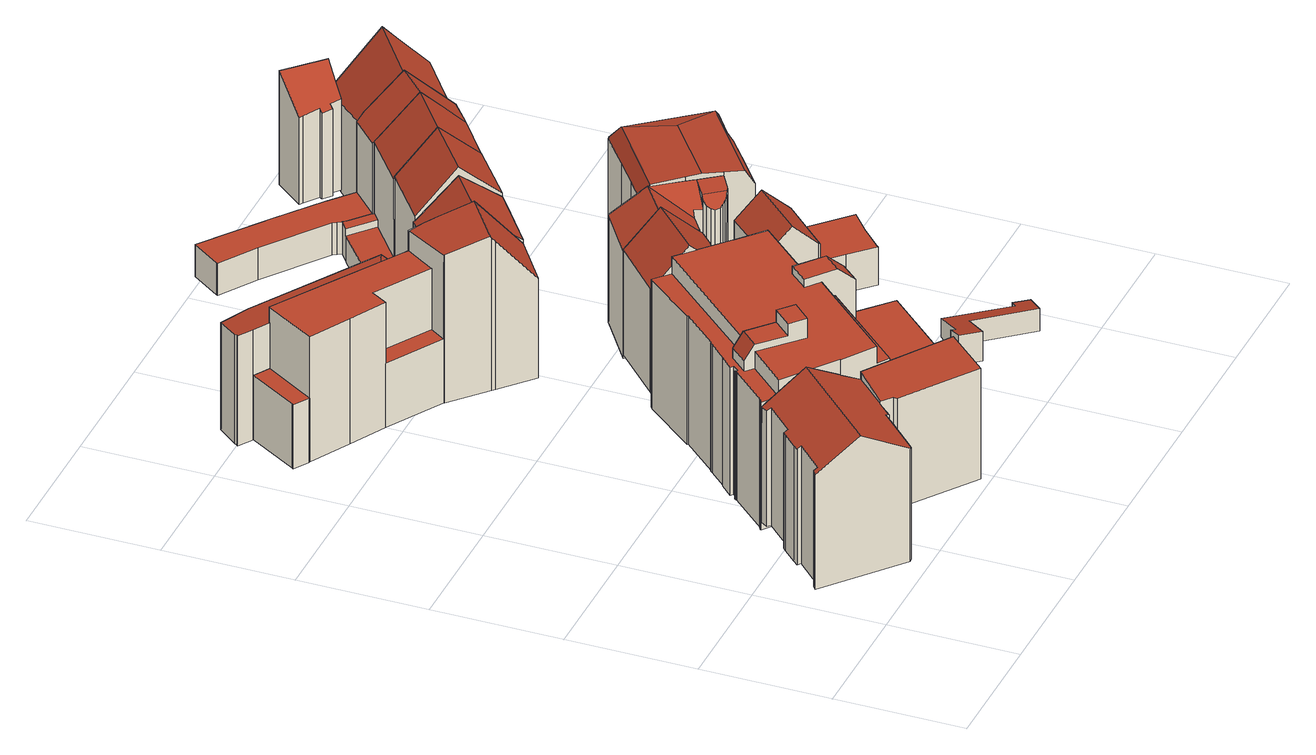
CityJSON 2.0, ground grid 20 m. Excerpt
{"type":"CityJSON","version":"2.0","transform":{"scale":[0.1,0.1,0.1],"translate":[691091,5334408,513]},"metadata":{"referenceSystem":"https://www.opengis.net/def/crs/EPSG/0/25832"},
"CityObjects":{
"building1":{"type":"Building","attributes":{"Gemeindeschluessel":"09162000","HoeheDach":"538.430","HoeheGrund":"515.191","Methode":"2000","NiedrigsteTraufeDesGebaeudes":"533.270","Geometrietyp2DReferenz":"3000","function":"31001_9998","roofType":"3100","measuredHeight":23.24,"storeysAboveGround":5},"geometry":[{"type":"MultiSurface","lod":"2","boundaries":[[[0,1,2,3]],[[4,5,6,7,8,9,10,11,12,13,14,15,16,17]],[[18,19,20,21,22,23]],[[24,16,15,25]],[[26,12,11,27]],[[28,29,30,31,32,33]],[[34,13,12,26]],[[35,36,37,4,17]],[[3,2,38,39]],[[40,8,7,41]],[[42,9,8,40]],[[32,31,22,21]],[[28,33,43,44]],[[45,46,6,5,47]],[[48,23,22,31,30,49]],[[39,38,37,36]],[[35,17,16,24]],[[44,43,1,0]],[[50,14,13,34]],[[51,10,9,42]],[[27,11,10,51]],[[41,7,6,46]],[[48,52,18,23]],[[53,49,30,29]],[[49,53,52,48]],[[52,53,29,28,44,0,3,39,36,35,24,25,50,34,26,27,51,42,40,41,46,45,19,18]],[[25,15,14,50]],[[37,38,2,1,43,33,32,21,20,47,5,4]],[[45,47,20,19]]],"semantics":{"surfaces":[{"type":"WallSurface"},{"type":"RoofSurface"},{"type":"GroundSurface"}],"values":[0,1,0,0,0,0,0,0,0,0,0,0,0,0,1,0,0,0,0,0,0,0,0,0,0,2,0,1,0]}}]},
"building2":{"type":"Building","attributes":{"Gemeindeschluessel":"09162000","HoeheDach":"542.850","HoeheGrund":"517.331","Methode":"2000","NiedrigsteTraufeDesGebaeudes":"527.920","Geometrietyp2DReferenz":"3000","function":"31001_2000","roofType":"1000","measuredHeight":25.52,"storeysAboveGround":6},"geometry":[{"type":"MultiSurface","lod":"2","boundaries":[[[54,55,56,57]],[[58,59,60,61]],[[62,63,64,65]],[[57,56,66,59,58]],[[67,66,56,68,69,70]],[[71,72,73,68,56,55,74,75,76,77]],[[78,79,80,81]],[[82,70,83,84]],[[85,86,87,88]],[[89,71,77,90,91]],[[92,93,94,95]],[[70,69,96,83]],[[69,68,73,96]],[[97,82,84,89,91,62,65,98,78,81,99,100,54,57,58,61,101,85,88,102,92,95,103]],[[90,77,76,80]],[[65,64,104,98]],[[98,104,79,78]],[[81,80,76,75,99]],[[63,90,80,79,104,64]],[[67,105,106,107,108,60,59,66]],[[88,87,109,102]],[[96,73,72,83]],[[85,101,108,107,86]],[[61,60,108,101]],[[95,94,110,103]],[[102,109,93,92]],[[110,94,93,109,87,86,107,106]],[[97,103,110,106,105]],[[84,83,72,71,89]],[[97,105,67,70,82]],[[91,90,63,62]],[[99,75,74,100]],[[100,74,55,54]]],"semantics":{"surfaces":[{"type":"WallSurface"},{"type":"RoofSurface"},{"type":"GroundSurface"}],"values":[0,0,0,0,0,1,0,0,0,0,0,1,0,2,0,0,0,0,1,1,0,0,0,0,0,0,1,0,0,0,0,0,0]}}]},
"building3":{"type":"Building","attributes":{"Gemeindeschluessel":"09162000","HoeheDach":"540.990","HoeheGrund":"513.771","Methode":"2000","NiedrigsteTraufeDesGebaeudes":"517.100","Geometrietyp2DReferenz":"3000","function":"31001_9998","roofType":"1000","measuredHeight":27.22,"storeysAboveGround":6},"geometry":[{"type":"MultiSurface","lod":"2","boundaries":[[[111,112,113,114]],[[115,116,117,118]],[[119,120,121,122]],[[123,124,125,126]],[[127,128,129,130]],[[130,129,131,132,133,134,135,136,137,138]],[[139,140,128,127]],[[141,142,143,144]],[[145,146,147,148]],[[149,150,151,152]],[[153,154,155,156]],[[157,158,159,160]],[[161,162,163,164]],[[165,166,116,115]],[[114,113,167,168]],[[144,143,169,170]],[[171,172,173,174]],[[175,176,177,178]],[[179,180,136,135]],[[181,182,132,131]],[[183,184,185,186,172,171,187,188,189,190]],[[191,192,193,194]],[[138,137,195,196]],[[197,198,199,200]],[[122,121,201,202]],[[203,204,205,206]],[[197,200,207,208,209,210,201,121,120,205,204,117,116,166,147,146,167,113,112,211,212,169,143,142,177,176]],[[186,185,213,214]],[[215,216,217,218,157,160]],[[219,212,211,220]],[[148,147,166,165]],[[221,222,216,215,223,224]],[[225,226,209,208,227,228,229,193,192]],[[168,167,146,145]],[[160,159,223,215]],[[213,185,184,230,226,225,231,199,198,195,137,136,180,153,156]],[[232,133,132,182]],[[149,152,154,153,180,179,233,232,182,181,234]],[[235,217,216,222]],[[220,211,112,111]],[[236,237,238,158,157,218]],[[206,205,120,119]],[[199,231,191,194,239,240,241,207,200]],[[183,202,201,210,230,184]],[[242,187,171,174]],[[134,233,179,135]],[[129,128,140,224,223,159,158,238,163,162,243,244,125,124,189,188,245,246,234,181,131]],[[188,187,242,245]],[[155,151,150,246,245,242,174,173,214,213,156]],[[236,218,217,235]],[[118,117,204,203]],[[240,228,227,241]],[[152,151,155,154]],[[247,243,162,161]],[[248,244,243,247]],[[190,189,124,123]],[[221,139,127,130,138,196,175,178,141,144,170,219,220,111,114,168,145,148,165,115,118,203,206,119,122,202,183,190,123,126,248,247,161,164,237,236,235,222]],[[126,125,244,248]],[[221,224,140,139]],[[170,169,212,219]],[[175,196,195,198,197,176]],[[164,163,238,237]],[[173,172,186,214]],[[246,150,149,234]],[[239,194,193,229]],[[239,229,228,240]],[[209,226,230,210]],[[178,177,142,141]],[[232,233,134,133]],[[225,192,191,231]],[[207,241,227,208]]],"semantics":{"surfaces":[{"type":"WallSurface"},{"type":"RoofSurface"},{"type":"GroundSurface"}],"values":[0,0,0,0,0,0,0,0,0,1,0,0,0,0,0,0,0,0,0,0,0,1,0,0,0,0,1,0,1,0,0,0,0,0,0,1,1,0,0,0,0,0,0,0,1,1,1,0,0,0,0,1,1,0,0,0,2,0,0,0,0,0,1,0,0,1,0,0,0,0,0]}}]},
"building4":{"type":"Building","attributes":{"Gemeindeschluessel":"09162000","HoeheDach":"539.740","HoeheGrund":"517.170","Methode":"2000","NiedrigsteTraufeDesGebaeudes":"521.170","Geometrietyp2DReferenz":"3000","function":"31001_1000","roofType":"3100","measuredHeight":22.57,"storeysAboveGround":6},"geometry":[{"type":"MultiSurface","lod":"2","boundaries":[[[249,250,251,252,253,254,255,256,257,258,259,260,261,262,263,264,265,266,267,268,269,270,271,272,273,274,275]],[[266,276,277,278,267]],[[279,276,280,281]],[[257,282,283,258]],[[284,277,276,279,285,286]],[[264,287,288,280,265]],[[272,271,270,289,290,291]],[[289,292,293,278,277,284,294,295,296,290]],[[272,291,297,273]],[[255,254,298,299,300,301]],[[259,302,303,260]],[[255,301,304,256]],[[305,306,299,298]],[[263,307,287,264]],[[253,308,298,254]],[[308,253,252,309]],[[262,310,307,263]],[[273,297,311,274]],[[249,275,312,296]],[[304,282,257,256]],[[265,280,276,266]],[[249,296,295,250]],[[280,288,306,305,281]],[[274,311,312,275]],[[268,293,292,269]],[[304,301,300,288,287,307,310,313,303,302,283,282]],[[299,306,288,300]],[[251,314,309,252]],[[312,311,297,291,290,296]],[[267,278,293,268]],[[260,303,313,261]],[[269,292,289,270]],[[281,305,285,279]],[[258,283,302,259]],[[313,310,262,261]],[[308,309,314,286,285,305,298]],[[314,294,284,286]],[[250,295,294,314,251]]],"semantics":{"surfaces":[{"type":"GroundSurface"},{"type":"WallSurface"},{"type":"RoofSurface"}],"values":[0,1,2,1,1,1,1,2,1,1,1,1,1,1,1,1,1,1,1,1,1,1,1,1,1,2,2,1,2,1,1,1,1,1,1,2,1,1]}}]},
"building5":{"type":"Building","attributes":{"Gemeindeschluessel":"09162000","HoeheDach":"538.900","HoeheGrund":"516.004","Methode":"2000","NiedrigsteTraufeDesGebaeudes":"520.030","Geometrietyp2DReferenz":"3000","function":"31001_9998","roofType":"3100","measuredHeight":22.9,"storeysAboveGround":5},"geometry":[{"type":"MultiSurface","lod":"2","boundaries":[[[315,316,317,318]],[[319,320,321,317,316]],[[322,323,324,325,326,320,319,327]],[[318,317,321,328]],[[329,330,331,332]],[[333,328,321,320,326]],[[334,325,324,335]],[[329,333,326,325,334,330]],[[319,316,315,336,327]],[[337,338,336,315,318,328,333,329,332]],[[331,330,334,335]],[[337,332,331,335,324,323]],[[322,338,337,323]],[[338,322,327,336]]],"semantics":{"surfaces":[{"type":"WallSurface"},{"type":"RoofSurface"},{"type":"GroundSurface"}],"values":[0,1,1,0,0,0,0,0,0,2,1,0,0,0]}}]},
"building6":{"type":"Building","attributes":{"Gemeindeschluessel":"09162000","HoeheDach":"516.930","HoeheGrund":"513.724","Methode":"1000","NiedrigsteTraufeDesGebaeudes":"516.930","Geometrietyp2DReferenz":"3000","function":"31001_2000","roofType":"1000","measuredHeight":3.21,"storeysAboveGround":1},"geometry":[{"type":"MultiSurface","lod":"2","boundaries":[[[339,340,341,342]],[[342,343,344,339]],[[343,345,346,344]],[[344,346,340,339]],[[340,346,345,341]],[[342,341,345,343]]],"semantics":{"surfaces":[{"type":"WallSurface"},{"type":"GroundSurface"},{"type":"RoofSurface"}],"values":[0,1,0,0,2,0]}}]},
"building7":{"type":"Building","attributes":{"Gemeindeschluessel":"09162000","HoeheDach":"537.370","HoeheGrund":"514.395","Methode":"2000","NiedrigsteTraufeDesGebaeudes":"533.160","Geometrietyp2DReferenz":"3000","function":"31001_9998","roofType":"3100","measuredHeight":22.98,"storeysAboveGround":5},"geometry":[{"type":"MultiSurface","lod":"2","boundaries":[[[347,348,349,350,351,352]],[[353,354,355,356,357]],[[358,359,347,352,360,353,357]],[[352,351,361,362,363,360]],[[364,365,361,351,350]],[[366,367,355,354,363,362]],[[358,357,356,368]],[[369,348,347,359]],[[370,349,348,369]],[[358,368,367,366,365,364,370,369,359]],[[366,362,361,365]],[[363,354,353,360]],[[364,350,349,370]],[[368,356,355,367]]],"semantics":{"surfaces":[{"type":"RoofSurface"},{"type":"WallSurface"},{"type":"GroundSurface"}],"values":[0,0,1,0,1,1,1,1,1,2,1,1,1,1]}}]},
"building8":{"type":"Building","attributes":{"Gemeindeschluessel":"09162000","HoeheDach":"536.780","HoeheGrund":"515.418","Methode":"2000","NiedrigsteTraufeDesGebaeudes":"533.054","Geometrietyp2DReferenz":"3000","function":"31001_9998","roofType":"3100","measuredHeight":21.36,"storeysAboveGround":5},"geometry":[{"type":"MultiSurface","lod":"2","boundaries":[[[371,372,373,374]],[[375,376,377,378,379,380,381,382,383,384,385,371,374,386,387,388,389,390,391]],[[371,385,392,372]],[[393,394,395,396,397,398,399,400,401,402]],[[403,404,392,385,384]],[[380,393,402,381]],[[405,406,373,372,392,404]],[[407,408,409,410,411,412,413,414]],[[377,396,395,378]],[[387,412,411,388]],[[414,403,384,383,407]],[[378,395,394,379]],[[381,402,401,408,382]],[[408,401,400,409]],[[410,415,389,388,411]],[[399,416,417,415,410,400]],[[387,386,406,405,413,412]],[[389,415,417,390]],[[390,417,416,391]],[[403,414,413,405,404]],[[374,373,406,386]],[[376,397,396,377]],[[409,400,410]],[[375,391,416,399,398]],[[375,398,397,376]],[[407,383,382,408]],[[379,394,393,380]]],"semantics":{"surfaces":[{"type":"WallSurface"},{"type":"GroundSurface"},{"type":"RoofSurface"}],"values":[0,1,0,2,0,0,2,2,0,0,0,0,0,0,0,2,0,0,0,2,0,0,0,0,0,0,0]}}]},
"building9":{"type":"Building","attributes":{"Gemeindeschluessel":"09162000","HoeheDach":"541.137","HoeheGrund":"517.189","Methode":"2000","NiedrigsteTraufeDesGebaeudes":"520.497","Geometrietyp2DReferenz":"3000","function":"31001_1000","roofType":"3100","measuredHeight":23.95,"storeysAboveGround":6},"geometry":[{"type":"MultiSurface","lod":"2","boundaries":[[[418,419,420,421]],[[422,423,424,425]],[[426,427,428,429]],[[430,431,432,433]],[[420,419,434,432,431,428,427]],[[435,436,424,437]],[[434,438,439,432]],[[440,436,435,272]],[[271,272,435,437,438,434,270]],[[425,424,436,440]],[[437,424,423,439,438]],[[421,420,427,426]],[[433,432,439,423,422]],[[272,271,270,418,421,426,429,430,433,422,425,440]],[[270,434,419,418]],[[429,428,431,430]]],"semantics":{"surfaces":[{"type":"WallSurface"},{"type":"RoofSurface"},{"type":"GroundSurface"}],"values":[0,0,0,0,1,1,0,0,0,0,1,0,0,2,0,0]}}]},
"building10":{"type":"Building","attributes":{"Gemeindeschluessel":"09162000","HoeheDach":"518.863","HoeheGrund":"514.030","Methode":"2000","NiedrigsteTraufeDesGebaeudes":"516.781","Geometrietyp2DReferenz":"3000","function":"51009_1610","roofType":"2100","measuredHeight":4.83},"geometry":[{"type":"MultiSurface","lod":"2","boundaries":[[[441,442,443,444]],[[445,446,447,448]],[[449,450,451,452]],[[449,452,441,444,453,454,455,456,445,448]],[[449,448,447,450]],[[451,450,447,446,457,458,459,460,443,442]],[[453,444,443,460]],[[445,456,457,446]],[[454,459,458,455]],[[441,452,451,442]],[[455,458,457,456]],[[453,460,459,454]]],"semantics":{"surfaces":[{"type":"WallSurface"},{"type":"GroundSurface"},{"type":"RoofSurface"}],"values":[0,0,0,1,0,2,0,0,0,0,0,0]}}]},
"building11":{"type":"Building","attributes":{"Gemeindeschluessel":"09162000","HoeheDach":"522.620","HoeheGrund":"517.340","Methode":"2000","NiedrigsteTraufeDesGebaeudes":"522.620","Geometrietyp2DReferenz":"3000","function":"31001_2000","roofType":"1000","measuredHeight":5.28,"storeysAboveGround":1},"geometry":[{"type":"MultiSurface","lod":"2","boundaries":[[[461,462,463,464,465,466,467,468,469,470,471,472,473,474,475]],[[476,463,462,477]],[[471,478,479,472]],[[466,480,481,467]],[[465,482,480,466]],[[475,483,484,461]],[[477,484,483,485,486,479,478,487,488,489,481,480,482,490,476]],[[472,479,486,473]],[[469,488,487,470]],[[464,490,482,465]],[[463,476,490,464]],[[470,487,478,471]],[[467,481,489,468]],[[474,485,483,475]],[[477,462,461,484]],[[468,489,488,469]],[[473,486,485,474]]],"semantics":{"surfaces":[{"type":"GroundSurface"},{"type":"WallSurface"},{"type":"RoofSurface"}],"values":[0,1,1,1,1,1,2,1,1,1,1,1,1,1,1,1,1]}}]},
"building12":{"type":"Building","attributes":{"Gemeindeschluessel":"09162000","HoeheDach":"541.140","HoeheGrund":"517.259","Methode":"2000","NiedrigsteTraufeDesGebaeudes":"521.470","Geometrietyp2DReferenz":"3000","function":"31001_1000","roofType":"3100","measuredHeight":23.88,"storeysAboveGround":6},"geometry":[{"type":"MultiSurface","lod":"2","boundaries":[[[491,492,493,494]],[[495,496,492,491]],[[497,498,499,500]],[[501,439,423,424,502,503,504]],[[505,506,424,423]],[[507,508,509,493,492,496]],[[510,511,503,502,512]],[[511,469,513,514,504,503]],[[495,515,439,501,507,496]],[[508,516,517,509]],[[516,514,513,518,519,517]],[[500,512,502,424,497]],[[470,518,513,469]],[[498,497,424,506]],[[505,423,439,515]],[[498,506,505,515,495,491,494,471,470,469,511,510,499]],[[471,494,493,509,517,519]],[[501,504,514,516,508,507]],[[500,499,510,512]],[[471,519,518,470]]],"semantics":{"surfaces":[{"type":"WallSurface"},{"type":"RoofSurface"},{"type":"GroundSurface"}],"values":[0,0,0,1,0,1,0,0,0,0,1,1,0,0,0,2,0,0,0,0]}}]},
"building13":{"type":"Building","attributes":{"Gemeindeschluessel":"09162000","HoeheDach":"537.600","HoeheGrund":"515.299","Methode":"2000","NiedrigsteTraufeDesGebaeudes":"534.417","Geometrietyp2DReferenz":"3000","function":"31001_9998","roofType":"3400","measuredHeight":22.3,"storeysAboveGround":7},"geometry":[{"type":"MultiSurface","lod":"2","boundaries":[[[520,521,522,523]],[[524,525,526,527]],[[528,529,530,531]],[[532,533,534]],[[535,523,522,536,537]],[[538,539,521,520]],[[540,541,542,543]],[[529,544,545,546,530]],[[531,534,536,522,521,539,547]],[[544,527,526,548,545]],[[540,549,550,551,541]],[[530,546,532,534,531]],[[543,542,525,524]],[[528,531,547,552]],[[540,543,524,527,544,529,528,552,538,520,523,535,549]],[[526,525,542,541,551,533,548]],[[533,551,550,537,536,534]],[[552,547,539,538]],[[535,537,550,549]],[[545,548,533,532,546]]],"semantics":{"surfaces":[{"type":"WallSurface"},{"type":"RoofSurface"},{"type":"GroundSurface"}],"values":[0,0,0,1,0,0,0,0,1,0,0,1,0,0,2,1,1,0,0,1]}}]},
"building14":{"type":"Building","attributes":{"Gemeindeschluessel":"09162000","HoeheDach":"521.048","HoeheGrund":"514.680","Methode":"1000","NiedrigsteTraufeDesGebaeudes":"521.048","Geometrietyp2DReferenz":"3000","function":"31001_9998","roofType":"1000","measuredHeight":6.37,"storeysAboveGround":1},"geometry":[{"type":"MultiSurface","lod":"2","boundaries":[[[553,554,555,556,557,558]],[[559,560,561,562]],[[557,563,564,565,566,558]],[[567,559,562,568,569,570,571,572,573,574,575,576,564,563,557,556,555,577]],[[562,561,578,568]],[[579,580,581,578,561,560,582,583,554,553,558,566,565,584,585,586,587,588]],[[571,570,580,579,588,572]],[[587,586,585,575,574,573]],[[567,582,560,559]],[[575,585,584,576]],[[568,578,581,569]],[[572,588,587,573]],[[576,584,565,564]],[[569,581,580,570]],[[577,583,582,567]],[[555,554,583,577]]],"semantics":{"surfaces":[{"type":"WallSurface"},{"type":"GroundSurface"},{"type":"RoofSurface"}],"values":[0,0,0,1,0,2,0,0,0,0,0,0,0,0,0,0]}}]},
"building15":{"type":"Building","attributes":{"Gemeindeschluessel":"09162000","HoeheDach":"541.141","HoeheGrund":"517.226","Methode":"2000","NiedrigsteTraufeDesGebaeudes":"533.948","Geometrietyp2DReferenz":"3000","function":"31001_9998","roofType":"3100","measuredHeight":23.91,"storeysAboveGround":5},"geometry":[{"type":"MultiSurface","lod":"2","boundaries":[[[589,590,503,502,591,592,593]],[[589,594,595,590]],[[596,597,598,595,594,599,600,601]],[[598,503,590,595]],[[500,596,601,602]],[[598,597,512,502,503]],[[599,593,592,600]],[[596,500,512,597]],[[500,602,591,502,512]],[[602,601,600,592,591]],[[594,589,593,599]]],"semantics":{"surfaces":[{"type":"RoofSurface"},{"type":"WallSurface"},{"type":"GroundSurface"}],"values":[0,1,2,1,1,1,1,1,0,1,1]}}]},
"building16":{"type":"Building","attributes":{"Gemeindeschluessel":"09162000","HoeheDach":"536.305","HoeheGrund":"517.385","Methode":"2000","NiedrigsteTraufeDesGebaeudes":"531.605","Geometrietyp2DReferenz":"3000","function":"31001_9998","roofType":"2100","measuredHeight":18.92,"storeysAboveGround":4},"geometry":[{"type":"MultiSurface","lod":"2","boundaries":[[[603,604,605,606]],[[606,605,607,608]],[[609,610,611,612]],[[613,614,615,616]],[[608,607,614,613]],[[615,614,607,605,604,611,610,617,618,619]],[[620,619,618,621]],[[613,616,620,621,622,609,612,603,606,608]],[[612,611,604,603]],[[622,617,610,609]],[[621,618,617,622]],[[619,620,616,615]]],"semantics":{"surfaces":[{"type":"WallSurface"},{"type":"RoofSurface"},{"type":"GroundSurface"}],"values":[0,0,0,0,0,1,0,2,0,0,0,0]}}]},
"building17":{"type":"Building","attributes":{"Gemeindeschluessel":"09162000","HoeheDach":"539.599","HoeheGrund":"517.098","Methode":"1000","NiedrigsteTraufeDesGebaeudes":"530.982","Geometrietyp2DReferenz":"3000","function":"31001_9998","roofType":"3100","measuredHeight":22.5,"storeysAboveGround":4},"geometry":[{"type":"MultiSurface","lod":"2","boundaries":[[[623,624,625,626]],[[627,628,629,630,631]],[[632,633,631,630]],[[634,635,636,624,623]],[[626,625,637,638,639]],[[626,639,628,627,634,623]],[[640,641,636,635]],[[629,628,639,638]],[[641,640,633,632]],[[624,636,641,632,630,629,638,637,625]],[[640,635,634,627,631,633]]],"semantics":{"surfaces":[{"type":"WallSurface"},{"type":"RoofSurface"},{"type":"GroundSurface"}],"values":[0,0,0,0,0,1,0,0,0,2,1]}}]}
},
"vertices":[
[208,84,22],[208,84,207],[190,66,207],[190,66,22],[80,70,254],[212,204,254],[155,248,212],[147,237,213],[151,232,217],[110,190,217],[105,195,213],[100,190,213],[81,170,213],[73,162,213],[78,158,217],[37,117,217],[33,121,213],[25,116,212],[411,65,22],[255,170,22],[255,170,223],[283,151,203],[283,151,216],[411,65,217],[33,121,22],[37,117,22],[81,170,22],[100,190,22],[236,104,22],[254,91,22],[254,91,206],[237,104,206],[237,104,203],[236,104,203],[73,162,22],[25,116,22],[139,20,22],[139,20,209],[145,21,207],[145,21,22],[151,232,22],[147,237,22],[110,190,22],[213,81,204],[213,81,22],[256,171,22],[155,248,22],[256,171,223],[367,6,205],[255,86,205],[78,158,22],[105,195,22],[367,6,22],[255,86,22],
[278,829,43],[278,829,250],[284,825,250],[284,825,43],[306,811,43],[306,811,286],[319,800,289],[319,800,43],[31,871,43],[31,871,149],[8,886,149],[8,886,43],[284,825,283],[238,754,288],[254,778,250],[254,778,149],[238,754,149],[95,837,250],[152,806,250],[167,831,250],[196,880,250],[82,951,250],[81,950,250],[32,871,250],[56,965,43],[56,965,149],[81,950,149],[81,950,43],[238,754,43],[152,806,149],[152,806,43],[371,753,43],[371,753,288],[421,709,206],[421,709,43],[95,837,43],[32,871,149],[32,871,43],[345,656,43],[345,656,208],[297,700,288],[297,700,43],[167,831,149],[239,753,43],[9,888,43],[82,951,43],[196,880,43],[364,760,43],[418,707,43],[292,704,43],[9,888,149],[239,753,288],[290,706,299],[364,759,299],[364,760,298],[418,707,206],[292,704,296],
[214,311,8],[214,311,220],[217,308,220],[217,308,8],[264,365,8],[264,365,220],[267,368,220],[267,368,8],[316,423,8],[316,423,220],[381,501,220],[381,501,8],[576,331,8],[576,331,119],[578,330,119],[578,330,8],[413,64,8],[413,64,119],[411,65,119],[411,65,8],[340,113,119],[340,113,187],[323,124,187],[323,124,220],[305,136,220],[305,136,248],[255,170,248],[255,170,8],[417,69,8],[417,69,119],[157,250,8],[157,250,220],[159,252,220],[159,252,8],[220,320,8],[220,320,220],[238,339,220],[238,339,8],[468,233,235],[493,261,235],[471,278,261],[446,251,261],[405,284,248],[405,284,261],[430,312,261],[430,312,248],[560,279,41],[560,279,119],[553,271,119],[553,271,41],[588,315,8],[588,315,119],[587,315,119],[587,315,8],[239,338,8],[239,338,220],[224,317,220],[224,317,8],[160,251,220],[160,251,8],[531,372,187],[531,372,220],[457,290,220],[457,290,187],[155,248,8],[155,248,220],[156,250,220],[156,250,8],[426,267,220],[426,267,248],[457,242,119],[457,242,187],[478,420,8],[478,420,248],[519,384,248],[519,384,220],[546,360,187],[546,360,119],[577,332,119],[577,332,8],[289,233,280],[316,261,280],[293,281,280],[267,253,280],[256,171,248],[256,171,8],[177,231,220],[177,231,248],[230,288,248],[230,288,220],[384,504,220],[384,504,8],[268,368,8],[268,368,220],[318,422,220],[318,422,8],[218,299,220],[243,326,220],[255,315,220],[408,483,220],[212,308,220],[213,308,220],[443,301,248],[443,301,220],[603,226,41],[611,234,41],[607,238,41],[606,237,41],[213,308,8],[212,308,8],[443,53,8],[611,234,8],[603,226,119],[443,53,119],[316,261,248],[255,315,248],[243,326,237],[255,315,260],[293,281,260],[408,483,248],[289,233,248],[442,254,187],[442,254,220],[468,233,119],[607,238,8],[606,237,8],[557,282,8],[557,282,119],[267,253,260],[230,288,260],[218,299,237],[471,278,187],[591,318,119],[578,328,119],[471,278,119],[493,261,119],[591,318,8],[578,328,8],
[371,753,42],[364,760,42],[319,800,42],[306,811,42],[284,825,42],[278,829,42],[196,880,42],[82,951,42],[81,950,42],[56,965,42],[34,979,42],[36,981,42],[38,985,42],[64,1016,42],[111,995,42],[291,883,42],[306,874,42],[367,836,42],[375,841,42],[407,865,42],[410,868,42],[412,866,42],[461,821,42],[511,776,42],[508,774,42],[476,750,42],[421,709,42],[367,836,82],[367,836,209],[375,841,209],[349,822,82],[306,874,82],[295,856,82],[81,950,224],[56,965,224],[335,811,209],[349,822,206],[335,811,206],[291,883,218],[306,874,218],[412,866,211],[461,821,267],[511,776,212],[410,868,209],[407,865,209],[319,800,209],[364,760,259],[371,753,267],[508,774,212],[278,829,206],[278,829,218],[241,852,224],[196,880,224],[34,979,224],[36,981,224],[82,951,224],[295,856,206],[295,856,218],[111,995,218],[284,825,206],[306,811,206],[64,1016,219],[476,750,212],[421,709,212],[38,985,223],[319,800,206],
[384,504,30],[384,504,202],[388,507,202],[388,507,30],[428,464,259],[503,537,259],[461,576,204],[505,450,198],[526,474,200],[527,473,199],[549,494,199],[546,496,202],[478,420,196],[461,576,30],[558,485,30],[558,485,70],[538,463,70],[538,463,30],[546,496,30],[549,494,70],[527,473,70],[478,420,30],[526,474,30],[505,450,30],
[606,237,7],[606,237,39],[557,282,39],[557,282,7],[587,315,7],[588,315,7],[587,315,39],[588,315,39],
[577,332,204],[576,331,204],[578,330,202],[647,401,202],[615,432,244],[546,359,244],[513,389,235],[541,418,215],[506,450,215],[505,450,215],[478,420,235],[478,420,14],[577,332,14],[513,389,202],[586,461,204],[544,415,205],[541,418,202],[647,401,14],[586,461,14],[544,415,14],[506,450,14],[505,450,14],[576,331,14],[578,330,14],
[538,629,24],[538,629,202],[567,593,231],[567,593,24],[610,482,24],[605,482,24],[600,484,24],[596,485,24],[591,491,24],[588,497,24],[587,502,24],[588,508,24],[581,520,24],[546,496,24],[461,576,24],[568,593,24],[576,582,24],[606,542,24],[639,498,24],[623,487,24],[617,483,24],[461,576,201],[588,497,214],[591,491,211],[596,485,213],[600,484,216],[605,482,220],[610,482,227],[614,483,231],[592,511,231],[588,508,224],[587,502,217],[546,496,203],[505,535,238],[574,585,238],[568,593,231],[581,520,210],[588,508,209],[592,511,213],[616,529,237],[606,542,237],[576,582,237],[574,584,237],[573,515,203],[639,498,237],[617,483,232],[623,487,233],
[420,873,42],[420,873,81],[416,874,80],[416,874,42],[494,930,42],[494,930,218],[543,885,281],[543,885,42],[388,910,42],[388,910,75],[453,960,75],[453,960,42],[459,965,42],[459,965,75],[493,929,81],[493,929,42],[412,866,81],[511,776,218],[592,840,218],[461,821,281],[412,866,218],[493,929,218],[592,840,42],
[659,120,10],[659,120,59],[637,147,59],[637,147,10],[771,121,10],[771,121,38],[787,100,38],[787,100,10],[758,75,10],[758,75,47],[693,154,47],[693,154,10],[654,166,10],[660,160,10],[693,196,10],[761,112,10],[761,112,41],[693,196,41],[660,160,52],[654,166,53],
[373,1146,43],[405,1191,43],[497,1122,43],[505,1116,43],[573,1063,43],[579,1058,43],[610,1032,43],[609,1032,43],[566,991,43],[535,1018,43],[532,1023,43],[529,1029,43],[525,1035,43],[428,1107,43],[372,1144,43],[497,1122,96],[405,1191,96],[532,1023,96],[529,1029,96],[579,1058,96],[610,1032,96],[573,1063,96],[372,1144,96],[373,1146,96],[428,1107,96],[525,1035,96],[535,1018,96],[566,991,96],[609,1032,96],[505,1116,96],
[515,1010,43],[515,1010,85],[517,1011,85],[517,1011,43],[459,965,43],[459,965,85],[592,840,217],[592,840,43],[662,891,43],[662,891,215],[491,930,216],[615,940,281],[570,987,219],[567,989,216],[494,930,43],[543,885,43],[491,930,85],[554,979,85],[517,1012,85],[616,939,43],[570,987,43],[616,939,280],[566,991,97],[567,989,97],[493,929,43],[554,979,97],[517,1012,97],[535,1018,97],[532,1023,97],
[646,653,23],[646,653,216],[696,693,214],[696,693,23],[706,492,23],[706,492,215],[666,462,216],[666,462,23],[576,582,23],[606,542,23],[606,542,244],[576,582,240],[718,599,246],[780,567,240],[695,673,240],[796,572,23],[697,692,217],[796,572,214],[606,623,23],[606,623,216],[747,537,23],[747,537,233],[755,530,215],[755,530,23],[639,498,23],[639,498,243],[620,523,246],[568,593,216],[657,473,240],[797,571,23],[797,571,214],[790,566,228],[568,593,23],
[765,451,80],[779,435,80],[779,435,17],[765,451,17],[763,452,17],[763,452,80],[776,326,17],[776,326,80],[772,321,80],[772,321,17],[764,453,17],[799,483,17],[799,483,80],[764,453,80],[806,355,17],[738,355,17],[706,387,17],[723,405,17],[715,413,17],[665,462,17],[706,492,17],[716,500,17],[755,530,17],[775,509,17],[836,380,17],[738,355,80],[715,413,80],[723,405,80],[706,387,80],[806,355,80],[836,380,80],[775,509,80],[755,530,80],[716,500,80],[706,492,80],[665,462,80],
[609,1032,213],[566,991,213],[658,981,281],[619,1026,224],[610,1032,213],[609,1032,42],[566,991,42],[662,891,42],[616,939,42],[570,987,42],[610,1032,42],[619,1026,42],[706,924,42],[706,924,209],
[694,1098,44],[694,1098,212],[679,1083,195],[679,1083,44],[665,1094,193],[665,1094,44],[660,1168,44],[660,1168,233],[713,1116,233],[713,1116,44],[661,1089,44],[661,1089,188],[648,1099,186],[648,1099,44],[624,1124,187],[630,1120,188],[651,1104,191],[651,1104,44],[630,1120,44],[624,1124,44],
[706,924,189],[706,924,41],[772,973,41],[772,973,189],[769,1058,266],[785,1041,240],[785,1041,41],[713,1116,41],[713,1116,180],[694,1098,41],[694,1098,183],[660,978,266],[619,1026,198],[619,1026,41],[793,988,41],[818,1007,41],[818,1007,189],[679,1083,187],[679,1083,41]
]}
